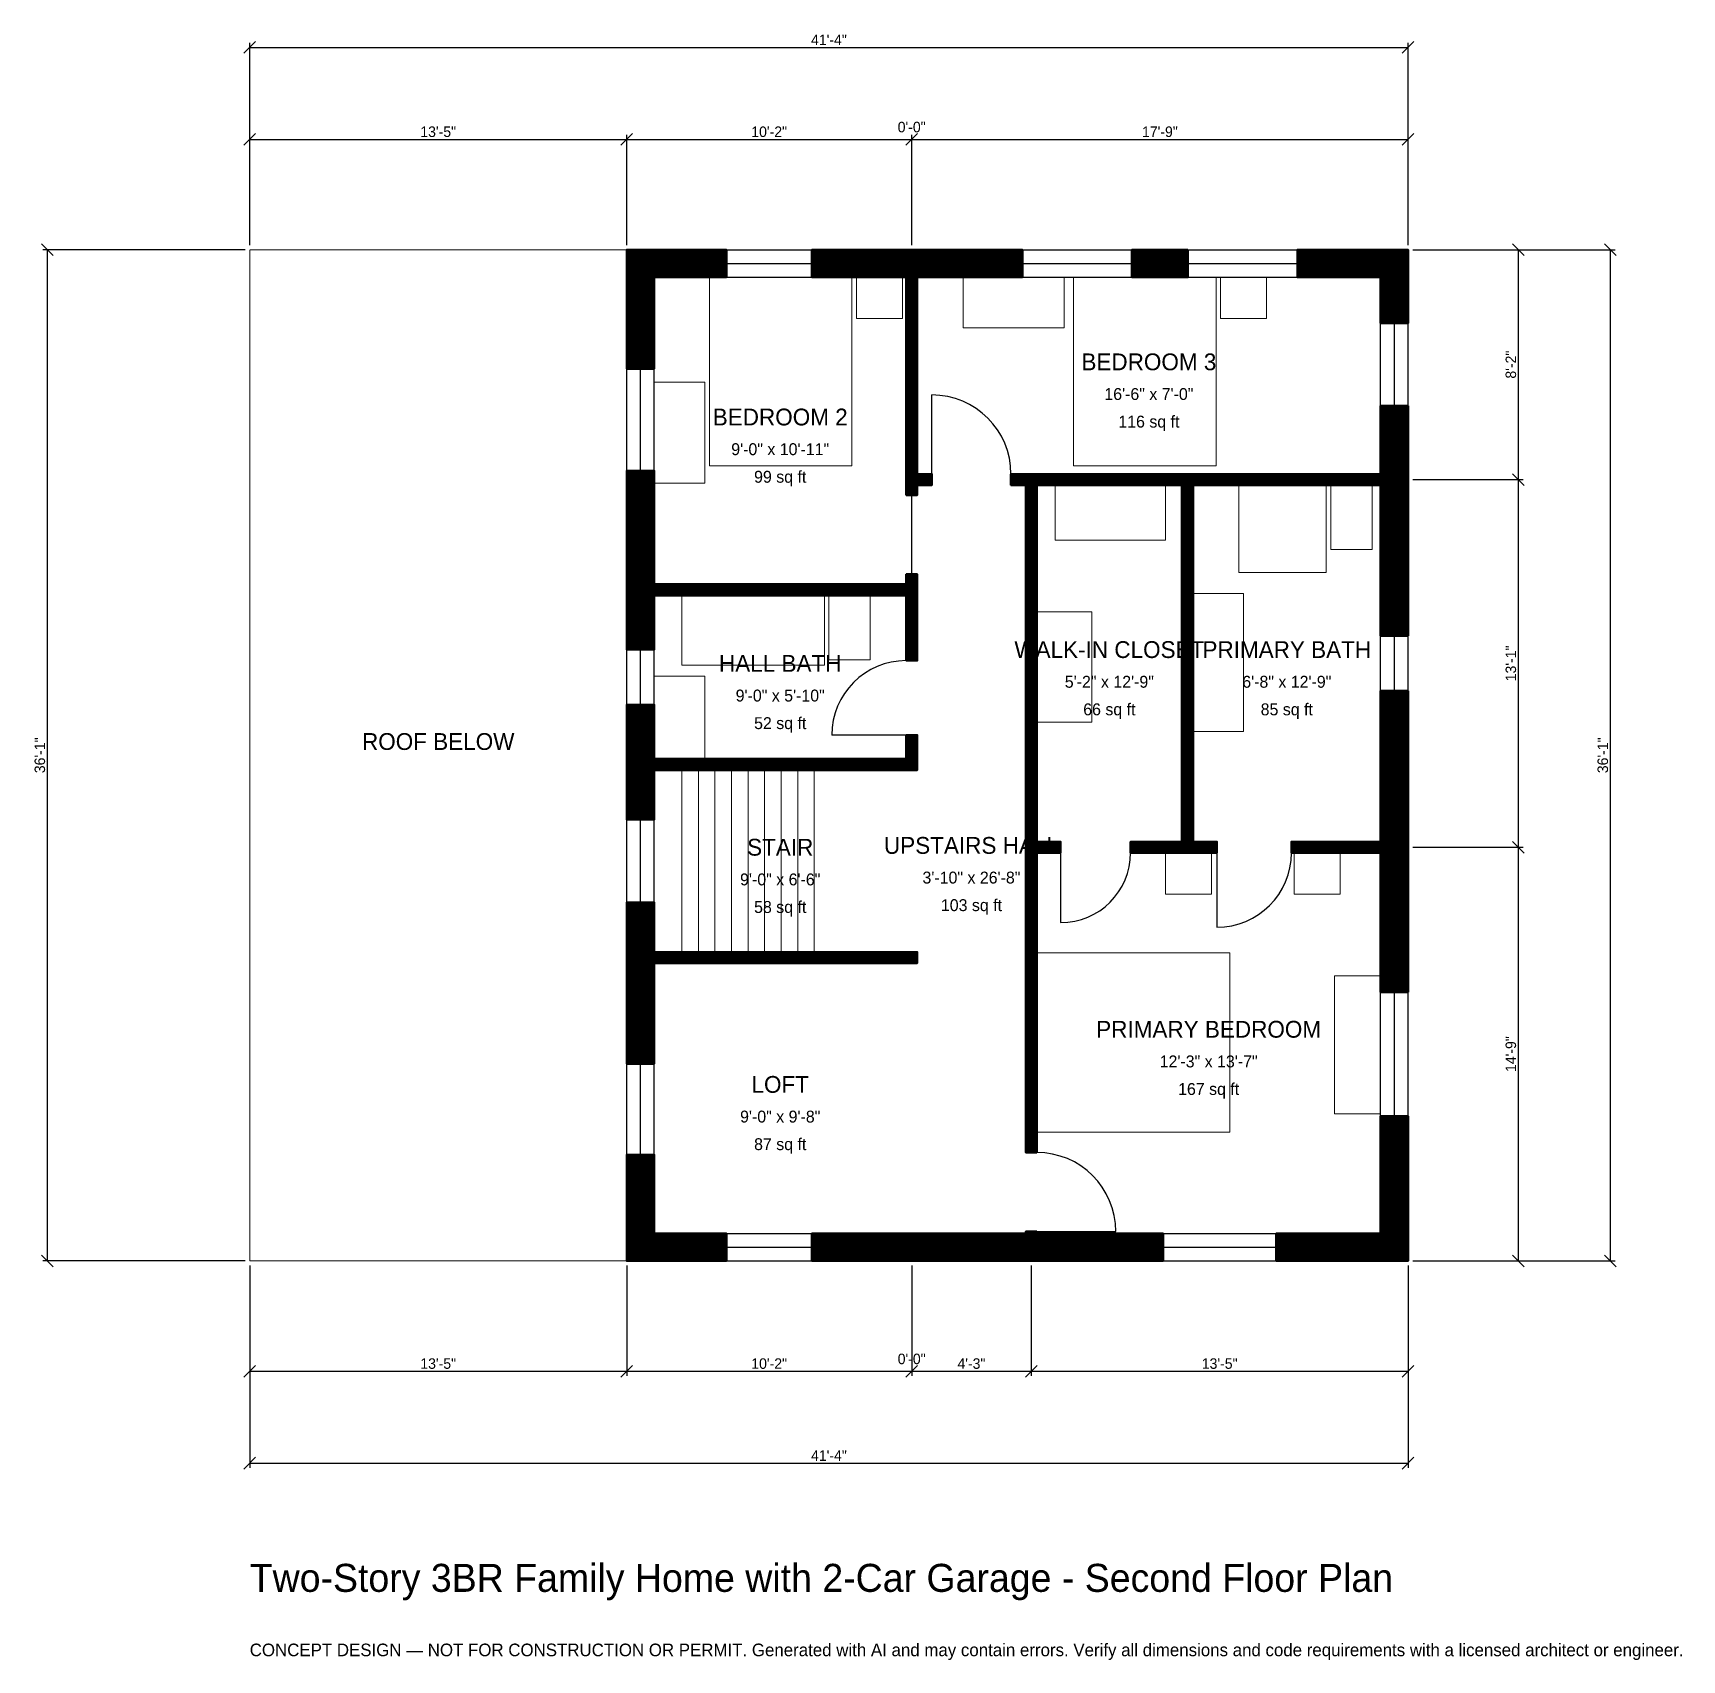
# Model space of a CAD drawing. Header units: inches. Extents: x -93 to 613, y -171 to 526.
import ezdxf
from ezdxf.enums import TextEntityAlignment as Align

# ---------------------------------------------------------------- set-up
doc = ezdxf.new("R2010")
doc.units = ezdxf.units.IN
doc.header["$MEASUREMENT"] = 0
doc.linetypes.add('DASHED', pattern=[0.6, 0.5, -0.1])
for name, color, linetype, lineweight in [('A-ANNO-DIMS', 1, 'Continuous', 13), ('A-ANNO-TEXT', 7, 'Continuous', 18), ('A-AREA-IDEN', 7, 'Continuous', 18), ('A-DOOR', 2, 'Continuous', 25), ('A-FLOR-FIXT', 9, 'Continuous', 13), ('A-FLOR-STRS', 3, 'Continuous', 18), ('A-FURN', 9, 'Continuous', 13), ('A-GLAZ', 4, 'Continuous', 25), ('A-SITE-PAVE', 8, 'Continuous', 13), ('A-WALL', 7, 'Continuous', 50), ('A-WALL-PATT', 8, 'Continuous', 13)]:
    doc.layers.add(name, color=color, linetype=linetype, lineweight=lineweight)
doc.dimstyles.new('PLAN', dxfattribs={"dimtxt": 4.5, "dimasz": 3, "dimexe": 2, "dimexo": 2, "dimgap": 1, "dimtad": 1, "dimdec": 0, "dimlunit": 4, "dimtsz": 2.5, "dimcen": 2.5, "dimclrd": 1, "dimclre": 1, "dimazin": 3, "dimtfac": 1, "dimtmove": 0, "dimatfit": 3})

msp = doc.modelspace()

# ---------------------------------------------------------------- hatches: boundary and pattern name
at = {"layer": 'A-WALL-PATT'}
h = msp.add_hatch(dxfattribs=at)
h.set_pattern_fill('ANSI31', color=8, scale=0.8)
h.paths.add_polyline_path([(332.2835, 0), (332.2835, 0), (328.7402, 0), (289.3701, 0), (277.5591, 0), (240.748, 0), (240.748, 11.811), (277.5591, 11.811), (289.3701, 11.811), (328.7402, 11.811), (332.2835, 11.811), (332.2835, 12.5984), (337.0079, 12.5984), (337.0079, 11.811), (340.5512, 11.811), (391.1417, 11.811), (391.1417, 0), (340.5512, 0), (337.0079, 0), (337.0079, 0), (332.2835, 0)])
h.paths.add_polyline_path([(173.2283, 0), (173.2283, 0), (161.4173, 0), (161.4173, 0), (161.4173, 0), (161.4173, 11.811), (161.4173, 11.811), (161.4173, 45.4724), (173.2283, 45.4724), (173.2283, 11.811), (204.1339, 11.811), (204.1339, 0), (173.2283, 0)])
h.paths.add_polyline_path([(161.4173, 124.0157), (161.4173, 127.5591), (161.4173, 127.5591), (161.4173, 132.2835), (161.4173, 132.2835), (161.4173, 135.8268), (161.4173, 153.5433), (173.2283, 153.5433), (173.2283, 135.8268), (173.2283, 132.2835), (285.8268, 132.2835), (285.8268, 127.5591), (173.2283, 127.5591), (173.2283, 124.0157), (173.2283, 84.4488), (161.4173, 84.4488), (161.4173, 124.0157)])
h.paths.add_polyline_path([(161.4173, 206.6929), (161.4173, 210.2362), (161.4173, 210.2362), (161.4173, 214.9606), (161.4173, 214.9606), (161.4173, 218.5039), (161.4173, 238.189), (173.2283, 238.189), (173.2283, 218.5039), (173.2283, 214.9606), (281.1024, 214.9606), (281.1024, 225.1969), (285.8268, 225.1969), (285.8268, 210.2362), (285.8268, 210.2362), (281.1024, 210.2362), (173.2283, 210.2362), (173.2283, 206.6929), (173.2283, 188.9764), (161.4173, 188.9764), (161.4173, 206.6929)])
h.paths.add_polyline_path([(161.4173, 281.4961), (161.4173, 285.0394), (161.4173, 285.0394), (161.4173, 289.7638), (161.4173, 289.7638), (161.4173, 293.3071), (161.4173, 338.3858), (173.2283, 338.3858), (173.2283, 293.3071), (173.2283, 289.7638), (281.1024, 289.7638), (281.1024, 294.0945), (285.8268, 294.0945), (285.8268, 289.7638), (285.8268, 285.0394), (285.8268, 257.0866), (281.1024, 257.0866), (281.1024, 285.0394), (281.1024, 285.0394), (173.2283, 285.0394), (173.2283, 281.4961), (173.2283, 261.811), (161.4173, 261.811), (161.4173, 281.4961)])
h.paths.add_polyline_path([(161.4173, 421.2598), (161.4173, 421.2598), (161.4173, 433.0709), (161.4173, 433.0709), (161.4173, 433.0709), (173.2283, 433.0709), (173.2283, 433.0709), (204.1339, 433.0709), (204.1339, 421.2598), (173.2283, 421.2598), (173.2283, 382.0866), (161.4173, 382.0866), (161.4173, 421.2598)])
h.paths.add_polyline_path([(277.5591, 433.0709), (281.1024, 433.0709), (281.1024, 433.0709), (285.8268, 433.0709), (285.8268, 433.0709), (289.3701, 433.0709), (330.9055, 433.0709), (330.9055, 421.2598), (289.3701, 421.2598), (285.8268, 421.2598), (285.8268, 337.0079), (292.126, 337.0079), (292.126, 332.2835), (285.8268, 332.2835), (285.8268, 327.9528), (281.1024, 327.9528), (281.1024, 332.2835), (281.1024, 337.0079), (281.1024, 421.2598), (277.5591, 421.2598), (240.748, 421.2598), (240.748, 433.0709), (277.5591, 433.0709)])
h.paths.add_polyline_path([(401.7717, 433.0709), (401.7717, 421.2598), (377.7559, 421.2598), (377.7559, 433.0709), (401.7717, 433.0709)])
h.paths.add_polyline_path([(484.252, 433.0709), (484.252, 433.0709), (496.063, 433.0709), (496.063, 433.0709), (496.063, 433.0709), (496.063, 421.2598), (496.063, 421.2598), (496.063, 401.5748), (484.252, 401.5748), (484.252, 421.2598), (448.622, 421.2598), (448.622, 433.0709), (484.252, 433.0709)])
h.paths.add_polyline_path([(496.063, 337.0079), (496.063, 337.0079), (496.063, 332.2835), (496.063, 332.2835), (496.063, 328.7402), (496.063, 328.7402), (496.063, 267.7165), (484.252, 267.7165), (484.252, 332.2835), (403.937, 332.2835), (403.937, 179.5276), (414.1732, 179.5276), (414.1732, 174.8031), (403.937, 174.8031), (399.2126, 174.8031), (377.1654, 174.8031), (377.1654, 179.5276), (399.2126, 179.5276), (399.2126, 332.2835), (337.0079, 332.2835), (337.0079, 179.5276), (347.2441, 179.5276), (347.2441, 174.8031), (337.0079, 174.8031), (337.0079, 46.4567), (332.2835, 46.4567), (332.2835, 174.8031), (332.2835, 179.5276), (332.2835, 332.2835), (325.9843, 332.2835), (325.9843, 337.0079), (332.2835, 337.0079), (337.0079, 337.0079), (399.2126, 337.0079), (403.937, 337.0079), (484.252, 337.0079), (484.252, 340.5512), (484.252, 340.5512), (484.252, 366.1417), (496.063, 366.1417), (496.063, 337.0079)])
h.paths.add_polyline_path([(496.063, 183.0709), (496.063, 179.5276), (496.063, 179.5276), (496.063, 174.8031), (496.063, 174.8031), (496.063, 171.2598), (496.063, 115.1575), (484.252, 115.1575), (484.252, 171.2598), (484.252, 174.8031), (446.063, 174.8031), (446.063, 179.5276), (484.252, 179.5276), (484.252, 183.0709), (484.252, 244.0945), (496.063, 244.0945), (496.063, 183.0709)])
h.paths.add_polyline_path([(496.063, 11.811), (496.063, 11.811), (496.063, 0), (496.063, 0), (496.063, 0), (496.063, 0), (484.252, 0), (484.252, 0), (439.5669, 0), (439.5669, 11.811), (484.252, 11.811), (484.252, 62.0079), (496.063, 62.0079), (496.063, 11.811)])

# ---------------------------------------------------------------- linework, layer by layer
at = {"layer": 'A-DOOR'}
for p, q in [((292.126, 337.0079), (292.126, 370.8661)), ((283.4646, 294.0945), (283.4646, 327.9528)), ((281.1024, 225.1969), (249.2126, 225.1969)), ((347.2441, 174.8031), (347.2441, 144.8819)), ((414.1732, 174.8031), (414.1732, 142.9134)), ((337.0079, 12.5984), (370.8661, 12.5984))]:
    msp.add_line(p, q, dxfattribs=at)
for centre, radius, start, end in [((292.126, 337.0079), 33.8583, 0, 90), ((281.1024, 225.1969), 31.8898, 90, 180), ((347.2441, 174.8031), 29.9213, 270, 360), ((414.1732, 174.8031), 31.8898, 270, 360), ((337.0079, 12.5984), 33.8583, 0, 90)]:
    msp.add_arc(centre, radius, start, end, dxfattribs=at)
at = {"layer": 'A-FLOR-FIXT'}
for points in [[(423.622, 294.8819), (461.0236, 294.8819), (461.0236, 332.2835), (423.622, 332.2835)], [(462.9921, 304.7244), (480.7087, 304.7244), (480.7087, 332.2835), (462.9921, 332.2835)], [(185.0394, 255.1181), (246.063, 255.1181), (246.063, 285.0394), (185.0394, 285.0394)], [(248.0315, 257.4803), (265.748, 257.4803), (265.748, 285.0394), (248.0315, 285.0394)], [(403.937, 226.7717), (425.5906, 226.7717), (425.5906, 285.8268), (403.937, 285.8268)], [(173.2283, 214.9606), (194.8819, 214.9606), (194.8819, 250.3937), (173.2283, 250.3937)]]:
    msp.add_lwpolyline(points, close=True, dxfattribs=at)
at = {"layer": 'A-FLOR-STRS'}
for p, q in [((185.0394, 132.2835), (185.0394, 210.2362)), ((192.126, 132.2835), (192.126, 210.2362)), ((199.2126, 132.2835), (199.2126, 210.2362)), ((206.2992, 132.2835), (206.2992, 210.2362)), ((213.3858, 132.2835), (213.3858, 210.2362)), ((220.4724, 132.2835), (220.4724, 210.2362)), ((227.5591, 132.2835), (227.5591, 210.2362)), ((234.6457, 132.2835), (234.6457, 210.2362)), ((241.7323, 132.2835), (241.7323, 210.2362))]:
    msp.add_line(p, q, dxfattribs=at)
at = {"layer": 'A-FURN'}
for points in [[(196.8504, 340.5512), (257.874, 340.5512), (257.874, 421.2598), (196.8504, 421.2598)], [(259.8425, 403.5433), (279.5276, 403.5433), (279.5276, 421.2598), (259.8425, 421.2598)], [(305.5118, 399.6063), (348.8189, 399.6063), (348.8189, 421.2598), (305.5118, 421.2598)], [(352.7559, 340.5512), (413.7795, 340.5512), (413.7795, 421.2598), (352.7559, 421.2598)], [(415.748, 403.5433), (435.4331, 403.5433), (435.4331, 421.2598), (415.748, 421.2598)], [(173.2283, 333.0709), (194.8819, 333.0709), (194.8819, 376.378), (173.2283, 376.378)], [(344.8819, 308.6614), (392.126, 308.6614), (392.126, 332.2835), (344.8819, 332.2835)], [(337.0079, 230.7087), (360.6299, 230.7087), (360.6299, 277.9528), (337.0079, 277.9528)], [(392.126, 157.0866), (411.811, 157.0866), (411.811, 174.8031), (392.126, 174.8031)], [(447.2441, 157.0866), (466.9291, 157.0866), (466.9291, 174.8031), (447.2441, 174.8031)], [(337.0079, 55.1181), (419.685, 55.1181), (419.685, 131.8898), (337.0079, 131.8898)], [(464.5669, 62.9921), (484.252, 62.9921), (484.252, 122.0472), (464.5669, 122.0472)]]:
    msp.add_lwpolyline(points, close=True, dxfattribs=at)
at = {"layer": 'A-GLAZ'}
for p, q in [((204.1339, 433.0709), (240.748, 433.0709)), ((330.9055, 433.0709), (377.7559, 433.0709)), ((401.7717, 433.0709), (448.622, 433.0709)), ((204.1339, 427.1654), (240.748, 427.1654)), ((330.9055, 427.1654), (377.7559, 427.1654)), ((401.7717, 427.1654), (448.622, 427.1654)), ((204.1339, 421.2598), (240.748, 421.2598)), ((330.9055, 421.2598), (377.7559, 421.2598)), ((401.7717, 421.2598), (448.622, 421.2598)), ((484.252, 366.1417), (484.252, 401.5748)), ((490.1575, 366.1417), (490.1575, 401.5748)), ((496.063, 366.1417), (496.063, 401.5748)), ((161.4173, 338.3858), (161.4173, 382.0866)), ((167.3228, 338.3858), (167.3228, 382.0866)), ((173.2283, 338.3858), (173.2283, 382.0866)), ((161.4173, 238.189), (161.4173, 261.811)), ((167.3228, 238.189), (167.3228, 261.811)), ((173.2283, 238.189), (173.2283, 261.811)), ((484.252, 244.0945), (484.252, 267.7165)), ((490.1575, 244.0945), (490.1575, 267.7165)), ((496.063, 244.0945), (496.063, 267.7165)), ((161.4173, 153.5433), (161.4173, 188.9764)), ((167.3228, 153.5433), (167.3228, 188.9764)), ((173.2283, 153.5433), (173.2283, 188.9764)), ((484.252, 62.0079), (484.252, 115.1575)), ((490.1575, 62.0079), (490.1575, 115.1575)), ((496.063, 62.0079), (496.063, 115.1575)), ((161.4173, 45.4724), (161.4173, 84.4488)), ((167.3228, 45.4724), (167.3228, 84.4488)), ((173.2283, 45.4724), (173.2283, 84.4488)), ((204.1339, 11.811), (240.748, 11.811)), ((391.1417, 11.811), (439.5669, 11.811)), ((204.1339, 5.9055), (240.748, 5.9055)), ((204.1339, 0), (240.748, 0)), ((391.1417, 5.9055), (439.5669, 5.9055)), ((391.1417, 0), (439.5669, 0))]:
    msp.add_line(p, q, dxfattribs=at)
at = {"layer": 'A-SITE-PAVE', "linetype": 'DASHED'}
msp.add_lwpolyline([(0, 0), (161.4173, 0), (161.4173, 433.0709), (0, 433.0709)], close=True, dxfattribs=at)
at = {"layer": 'A-WALL'}
for points in [[(161.4173, 421.2598), (161.4173, 421.2598), (161.4173, 433.0709), (161.4173, 433.0709), (161.4173, 433.0709), (173.2283, 433.0709), (173.2283, 433.0709), (204.1339, 433.0709), (204.1339, 421.2598), (173.2283, 421.2598), (173.2283, 382.0866), (161.4173, 382.0866), (161.4173, 421.2598)], [(277.5591, 433.0709), (281.1024, 433.0709), (281.1024, 433.0709), (285.8268, 433.0709), (285.8268, 433.0709), (289.3701, 433.0709), (330.9055, 433.0709), (330.9055, 421.2598), (289.3701, 421.2598), (285.8268, 421.2598), (285.8268, 337.0079), (292.126, 337.0079), (292.126, 332.2835), (285.8268, 332.2835), (285.8268, 327.9528), (281.1024, 327.9528), (281.1024, 332.2835), (281.1024, 337.0079), (281.1024, 421.2598), (277.5591, 421.2598), (240.748, 421.2598), (240.748, 433.0709), (277.5591, 433.0709)], [(401.7717, 433.0709), (401.7717, 421.2598), (377.7559, 421.2598), (377.7559, 433.0709), (401.7717, 433.0709)], [(484.252, 433.0709), (484.252, 433.0709), (496.063, 433.0709), (496.063, 433.0709), (496.063, 433.0709), (496.063, 421.2598), (496.063, 421.2598), (496.063, 401.5748), (484.252, 401.5748), (484.252, 421.2598), (448.622, 421.2598), (448.622, 433.0709), (484.252, 433.0709)], [(496.063, 337.0079), (496.063, 337.0079), (496.063, 332.2835), (496.063, 332.2835), (496.063, 328.7402), (496.063, 328.7402), (496.063, 267.7165), (484.252, 267.7165), (484.252, 332.2835), (403.937, 332.2835), (403.937, 179.5276), (414.1732, 179.5276), (414.1732, 174.8031), (403.937, 174.8031), (399.2126, 174.8031), (377.1654, 174.8031), (377.1654, 179.5276), (399.2126, 179.5276), (399.2126, 332.2835), (337.0079, 332.2835), (337.0079, 179.5276), (347.2441, 179.5276), (347.2441, 174.8031), (337.0079, 174.8031), (337.0079, 46.4567), (332.2835, 46.4567), (332.2835, 174.8031), (332.2835, 179.5276), (332.2835, 332.2835), (325.9843, 332.2835), (325.9843, 337.0079), (332.2835, 337.0079), (337.0079, 337.0079), (399.2126, 337.0079), (403.937, 337.0079), (484.252, 337.0079), (484.252, 340.5512), (484.252, 340.5512), (484.252, 366.1417), (496.063, 366.1417), (496.063, 337.0079)], [(161.4173, 281.4961), (161.4173, 285.0394), (161.4173, 285.0394), (161.4173, 289.7638), (161.4173, 289.7638), (161.4173, 293.3071), (161.4173, 338.3858), (173.2283, 338.3858), (173.2283, 293.3071), (173.2283, 289.7638), (281.1024, 289.7638), (281.1024, 294.0945), (285.8268, 294.0945), (285.8268, 289.7638), (285.8268, 285.0394), (285.8268, 257.0866), (281.1024, 257.0866), (281.1024, 285.0394), (281.1024, 285.0394), (173.2283, 285.0394), (173.2283, 281.4961), (173.2283, 261.811), (161.4173, 261.811), (161.4173, 281.4961)], [(496.063, 183.0709), (496.063, 179.5276), (496.063, 179.5276), (496.063, 174.8031), (496.063, 174.8031), (496.063, 171.2598), (496.063, 115.1575), (484.252, 115.1575), (484.252, 171.2598), (484.252, 174.8031), (446.063, 174.8031), (446.063, 179.5276), (484.252, 179.5276), (484.252, 183.0709), (484.252, 244.0945), (496.063, 244.0945), (496.063, 183.0709)], [(161.4173, 206.6929), (161.4173, 210.2362), (161.4173, 210.2362), (161.4173, 214.9606), (161.4173, 214.9606), (161.4173, 218.5039), (161.4173, 238.189), (173.2283, 238.189), (173.2283, 218.5039), (173.2283, 214.9606), (281.1024, 214.9606), (281.1024, 225.1969), (285.8268, 225.1969), (285.8268, 210.2362), (285.8268, 210.2362), (281.1024, 210.2362), (173.2283, 210.2362), (173.2283, 206.6929), (173.2283, 188.9764), (161.4173, 188.9764), (161.4173, 206.6929)], [(161.4173, 124.0157), (161.4173, 127.5591), (161.4173, 127.5591), (161.4173, 132.2835), (161.4173, 132.2835), (161.4173, 135.8268), (161.4173, 153.5433), (173.2283, 153.5433), (173.2283, 135.8268), (173.2283, 132.2835), (285.8268, 132.2835), (285.8268, 127.5591), (173.2283, 127.5591), (173.2283, 124.0157), (173.2283, 84.4488), (161.4173, 84.4488), (161.4173, 124.0157)], [(496.063, 11.811), (496.063, 11.811), (496.063, 0), (496.063, 0), (496.063, 0), (496.063, 0), (484.252, 0), (484.252, 0), (439.5669, 0), (439.5669, 11.811), (484.252, 11.811), (484.252, 62.0079), (496.063, 62.0079), (496.063, 11.811)], [(173.2283, 0), (173.2283, 0), (161.4173, 0), (161.4173, 0), (161.4173, 0), (161.4173, 11.811), (161.4173, 11.811), (161.4173, 45.4724), (173.2283, 45.4724), (173.2283, 11.811), (204.1339, 11.811), (204.1339, 0), (173.2283, 0)], [(332.2835, 0), (332.2835, 0), (328.7402, 0), (289.3701, 0), (277.5591, 0), (240.748, 0), (240.748, 11.811), (277.5591, 11.811), (289.3701, 11.811), (328.7402, 11.811), (332.2835, 11.811), (332.2835, 12.5984), (337.0079, 12.5984), (337.0079, 11.811), (340.5512, 11.811), (391.1417, 11.811), (391.1417, 0), (340.5512, 0), (337.0079, 0), (337.0079, 0), (332.2835, 0)]]:
    msp.add_lwpolyline(points, close=True, dxfattribs=at)

# ---------------------------------------------------------------- texts
at = {"layer": 'A-ANNO-TEXT'}
for s, height, p in [('Two-Story 3BR Family Home with 2-Car Garage - Second Floor Plan', 12, (0, -141.7323)), ('CONCEPT DESIGN — NOT FOR CONSTRUCTION OR PERMIT. Generated with AI and may contain errors. Verify all dimensions and code requirements with a licensed architect or engineer.', 5.4, (0, -169.2913))]:
    msp.add_text(s, height=height, dxfattribs=at).set_placement(p)
at = {"layer": 'A-AREA-IDEN'}
for s, height, p in [('BEDROOM 3', 7.2, (385.0394, 385.0394)), ('16\'-6" x 7\'-0"', 5.1, (385.0394, 371.2598)), ('BEDROOM 2', 7.2, (227.1654, 361.4173)), ('116 sq ft', 5.1, (385.0394, 359.4488)), ('9\'-0" x 10\'-11"', 5.1, (227.1654, 347.6378)), ('99 sq ft', 5.1, (227.1654, 335.8268)), ('WALK-IN CLOSET', 7.2, (368.1102, 261.811)), ('PRIMARY BATH', 7.2, (444.0945, 261.811)), ('HALL BATH', 7.2, (227.1654, 255.9055)), ('5\'-2" x 12\'-9"', 5.1, (368.1102, 248.0315)), ('6\'-8" x 12\'-9"', 5.1, (444.0945, 248.0315)), ('9\'-0" x 5\'-10"', 5.1, (227.1654, 242.126)), ('52 sq ft', 5.1, (227.1654, 230.315)), ('66 sq ft', 5.1, (368.1102, 236.2205)), ('85 sq ft', 5.1, (444.0945, 236.2205)), ('ROOF BELOW', 7.2, (80.7087, 222.4409)), ('STAIR', 7.2, (227.1654, 177.1654)), ('UPSTAIRS HALL', 7.2, (309.0551, 177.9528)), ('9\'-0" x 6\'-6"', 5.1, (227.1654, 163.3858)), ('3\'-10" x 26\'-8"', 5.1, (309.0551, 164.1732)), ('58 sq ft', 5.1, (227.1654, 151.5748)), ('103 sq ft', 5.1, (309.0551, 152.3622)), ('PRIMARY BEDROOM', 7.2, (410.6299, 99.2126)), ('12\'-3" x 13\'-7"', 5.1, (410.6299, 85.4331)), ('LOFT', 7.2, (227.1654, 75.5906)), ('167 sq ft', 5.1, (410.6299, 73.622)), ('9\'-0" x 9\'-8"', 5.1, (227.1654, 61.811)), ('87 sq ft', 5.1, (227.1654, 50))]:
    msp.add_text(s, height=height, dxfattribs=at).set_placement(p, align=Align.MIDDLE_CENTER)

# ---------------------------------------------------------------- dimensions: what is measured, and where the dimension line sits
at = {"layer": 'A-ANNO-DIMS'}
for base, p1, p2, text in [((0, 519.685), (0, 433.0709), (496.063, 433.0709), '41\'-4"'), ((283.4646, 480.315), (283.4646, 433.0709), (283.4646, 433.0709), '0\'-0"'), ((0, 480.315), (0, 433.0709), (161.4173, 433.0709), '13\'-5"'), ((161.4173, 480.315), (161.4173, 433.0709), (283.4646, 433.0709), '10\'-2"'), ((283.4646, 480.315), (283.4646, 433.0709), (496.063, 433.0709), '17\'-9"'), ((0, -47.2441), (0, 0), (161.4173, 0), '13\'-5"'), ((0, -86.6142), (0, 0), (496.063, 0), '41\'-4"'), ((161.4173, -47.2441), (161.4173, 0), (283.4646, 0), '10\'-2"'), ((283.4646, -47.2441), (283.4646, 0), (283.4646, 0), '0\'-0"'), ((283.4646, -47.2441), (283.4646, 0), (334.6457, 0), '4\'-3"'), ((334.6457, -47.2441), (334.6457, 0), (496.063, 0), '13\'-5"')]:
    msp.add_linear_dim(base=base, p1=p1, p2=p2, text=text, dimstyle='PLAN', dxfattribs=at).render()
for base, p1, p2, text in [((-86.6142, 0), (0, 0), (0, 433.0709), '36\'-1"'), ((543.3071, 334.6457), (496.063, 334.6457), (496.063, 433.0709), '8\'-2"'), ((582.6772, 0), (496.063, 0), (496.063, 433.0709), '36\'-1"'), ((543.3071, 177.1654), (496.063, 177.1654), (496.063, 334.6457), '13\'-1"'), ((543.3071, 0), (496.063, 0), (496.063, 177.1654), '14\'-9"')]:
    msp.add_linear_dim(base=base, p1=p1, p2=p2, angle=90, text=text, dimstyle='PLAN', dxfattribs=at).render()

doc.saveas('drawing.dxf')
